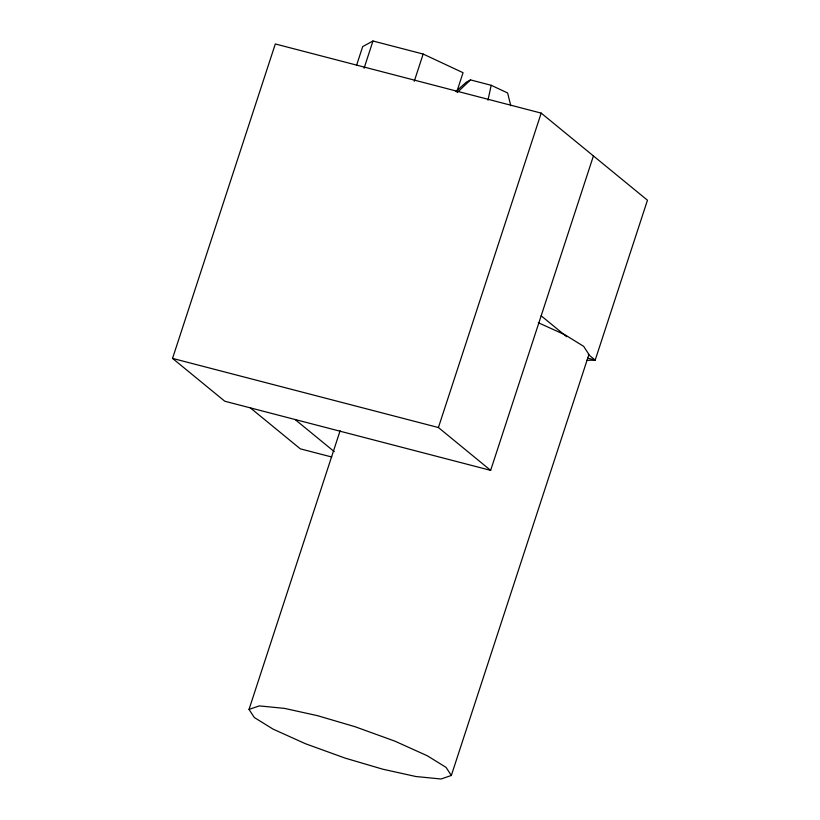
<?xml version="1.0" encoding="UTF-8"?>
<svg xmlns="http://www.w3.org/2000/svg" width="820" height="820" viewBox="0 0 820 820"><rect width="100%" height="100%" fill="white"/><g stroke="black" fill="none" stroke-linecap="round" stroke-linejoin="round"><path stroke-width="1.23" d="M487.982 100.173L491.19 85.29L470.526 79.909L466.283 82.225L455.93 91.45M593.424 155.923L490.647 470.362L224.772 401.226L172.538 358.401L275.315 43.962L541.19 113.109L647.462 200.223L595.197 360.103L586.566 360.359M356.485 65.559L362.686 46.607L372.977 41L423.161 54.048L463.054 72.703L456.853 91.655M364.07 68.244L372.977 41M414.254 81.293L423.161 54.048M538.279 322.731L564.908 334.744L583.655 346.347L588.944 354.455L451.328 775.474L441.047 779L415.822 776.509L382.827 769.211L345.24 758.151L305.47 743.74L273.06 729.113L254.313 717.52L249.024 709.413L340.105 430.756M490.647 470.362L438.413 427.538L541.19 113.109M457.181 92.527L470.526 79.909M249.024 709.413L259.304 705.897L284.53 708.388L317.535 715.686L355.111 726.735L394.881 741.147L427.302 755.774L446.049 767.376L451.328 775.474M587.766 358.176L595.197 360.103L588.319 354.465M172.538 358.401L438.413 427.538M331.741 457.006L300.305 448.837L250.336 407.868M491.19 85.29L507.611 92.968L510.788 105.718M541.169 315.813L566.712 336.753M295.077 419.502L334.273 451.635"/></g></svg>
